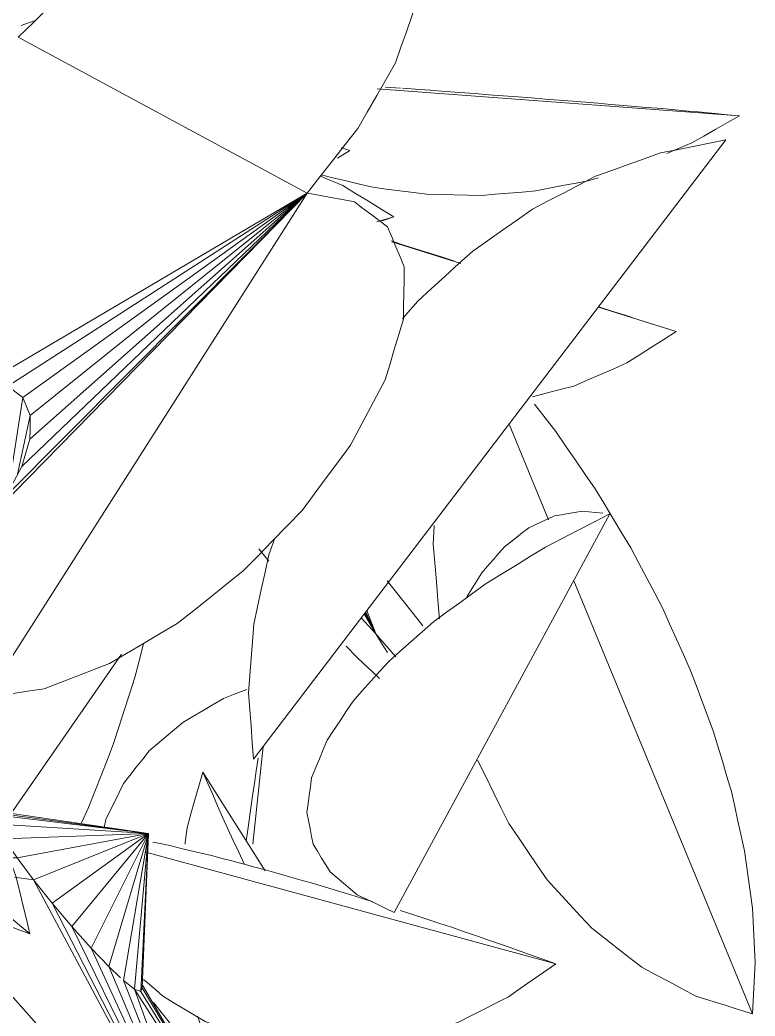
# Model space of a CAD drawing. Header units: metres. Extents: x 13.9 to 26.7, y -0.2 to 3.2.
# Drawn here: x 21.3168 to 21.3696, y 1.4907 to 1.5623 of the extents above; entities that cross this region are included whole.
import ezdxf

# ---------------------------------------------------------------- set-up
doc = ezdxf.new("R2010")
doc.units = ezdxf.units.M
doc.layers.add('Importações nas famílias', color=10, linetype='Continuous', lineweight=5)
doc.layers.add('Vegetação', color=7, linetype='Continuous', lineweight=5)

# ---------------------------------------------------------------- blocks, each defined once
blk = doc.blocks.new('Planta_pergolado_12200 - plantas pergolado_skp_Component_12-V2599-Corte 1')
at = {"layer": 'Importações nas famílias'}
for q in [(21.342455, 0.937146), (21.342833, 0.93722)]:
    blk.add_line((21.34368, 0.937513), q, dxfattribs=at)
at = {"layer": 'Importações nas famílias', "flags": 128}
for points in [[(21.338404, 0.940437), (21.339034, 0.940172), (21.340022, 0.939757)], [(21.340022, 0.939757), (21.340936, 0.939196), (21.341851, 0.938635), (21.342765, 0.938074), (21.34368, 0.937513)]]:
    blk.add_lwpolyline(points, dxfattribs=at)
blk = doc.blocks.new('Planta_pergolado_12200 - plantas pergolado_skp_Component_12-V2600-Corte 1')
at = {"layer": 'Importações nas famílias'}
blk.add_line((21.316898, 0.951268), (21.317852, 0.951601), dxfattribs=at)
blk = doc.blocks.new('Planta_pergolado_12200 - plantas pergolado_skp_Component_12-V18-Corte 1')
at = {"layer": 'Importações nas famílias'}
for p, q in [((16.574013, 0.907098), (16.573434, 0.906213)), ((16.569009, 0.894232), (16.578132, 0.901672))]:
    blk.add_line(p, q, dxfattribs=at)
at = {"layer": 'Importações nas famílias', "flags": 128}
for points in [[(16.573434, 0.906213), (16.572953, 0.905256), (16.572473, 0.904299), (16.571992, 0.903342), (16.571511, 0.902385)], [(16.571511, 0.902385), (16.571139, 0.901379), (16.570767, 0.900372), (16.570396, 0.899366), (16.570024, 0.89836)], [(16.576394, 0.897145), (16.577277, 0.897586), (16.57816, 0.898027), (16.579043, 0.898468), (16.579926, 0.898909)], [(16.570024, 0.89836), (16.56977, 0.897328), (16.569517, 0.896296), (16.569263, 0.895264), (16.569009, 0.894232)], [(16.572742, 0.89558), (16.573655, 0.895971), (16.574568, 0.896362), (16.575481, 0.896754), (16.576394, 0.897145)], [(16.569009, 0.894232), (16.569942, 0.894569), (16.570875, 0.894906), (16.571808, 0.895243), (16.572742, 0.89558)]]:
    blk.add_lwpolyline(points, dxfattribs=at)
blk = doc.blocks.new('Planta_pergolado_12200 - plantas pergolado_skp_Component_16-V2820-Corte 1')
for name in ['Planta_pergolado_12200 - plantas pergolado_skp_Component_12-V2600-Corte 1', 'Planta_pergolado_12200 - plantas pergolado_skp_Component_12-V2599-Corte 1']:
    blk.add_blockref(name, (0, 0.610611))
at = {"extrusion": (0, 0, -1), "zscale": -0.9999999999999996}
blk.add_blockref('Planta_pergolado_12200 - plantas pergolado_skp_Component_12-V18-Corte 1', (-37.88655, 0.602393), dxfattribs=at)
blk = doc.blocks.new('Planta_pergolado_12200 - plantas pergolado_skp_-V2895-Corte 1')
blk.add_blockref('Planta_pergolado_12200 - plantas pergolado_skp_Component_16-V2820-Corte 1', (0, 0))
blk = doc.blocks.new('Planta_pergolado_12200 - plantas pergolado_skp_Component_12-V113-Corte 1')
at = {"layer": 'Importações nas famílias'}
blk.add_line((16.507928, 0.590257), (16.523421, 0.56162), dxfattribs=at)
at = {"layer": 'Importações nas famílias', "flags": 128}
for points in [[(16.508434, 0.590303), (16.50894, 0.590348), (16.509445, 0.590393), (16.509951, 0.590439)], [(16.509951, 0.590439), (16.510439, 0.590354), (16.510927, 0.590269), (16.511415, 0.590184), (16.511903, 0.5901)], [(16.512568, 0.587859), (16.511408, 0.588459), (16.510248, 0.589058), (16.509088, 0.589658), (16.507928, 0.590257)], [(16.511903, 0.5901), (16.512367, 0.589886), (16.512832, 0.589672), (16.513297, 0.589458), (16.513762, 0.589244)], [(16.513762, 0.589244), (16.514198, 0.588903), (16.514634, 0.588563), (16.515071, 0.588222), (16.515507, 0.587881)], [(16.516828, 0.585251), (16.515763, 0.585903), (16.514698, 0.586555), (16.513633, 0.587207), (16.512568, 0.587859)], [(16.515507, 0.587881), (16.515911, 0.587418), (16.516314, 0.586954), (16.516717, 0.58649), (16.51712, 0.586027)], [(16.51712, 0.586027), (16.517486, 0.585445), (16.517851, 0.584864), (16.518217, 0.584282)], [(16.520607, 0.582495), (16.519662, 0.583184), (16.518718, 0.583873), (16.517773, 0.584562), (16.516828, 0.585251)], [(16.523817, 0.579655), (16.523015, 0.580365), (16.522212, 0.581075), (16.52141, 0.581785), (16.520607, 0.582495)], [(16.526383, 0.576798), (16.525742, 0.577513), (16.5251, 0.578227), (16.524459, 0.578941), (16.523817, 0.579655)], [(16.528244, 0.573992), (16.527779, 0.574693), (16.527314, 0.575395), (16.526848, 0.576097), (16.526383, 0.576798)], [(16.529357, 0.571301), (16.529079, 0.571974), (16.528801, 0.572646), (16.528523, 0.573319), (16.528244, 0.573992)], [(16.529696, 0.568789), (16.529611, 0.569417), (16.529526, 0.570045), (16.529442, 0.570673), (16.529357, 0.571301)], [(16.529252, 0.566515), (16.529363, 0.567084), (16.529474, 0.567652), (16.529585, 0.568221), (16.529696, 0.568789)], [(16.528036, 0.564533), (16.52834, 0.565029), (16.528644, 0.565524), (16.528948, 0.56602), (16.529252, 0.566515)], [(16.526077, 0.562888), (16.526567, 0.563299), (16.527057, 0.563711), (16.527547, 0.564122), (16.528036, 0.564533)], [(16.523421, 0.56162), (16.524085, 0.561937), (16.524749, 0.562254), (16.525413, 0.562571), (16.526077, 0.562888)]]:
    blk.add_lwpolyline(points, dxfattribs=at)
blk = doc.blocks.new('Planta_pergolado_12200 - plantas pergolado_skp_Component_12-V2721-Corte 1')
at = {"layer": 'Importações nas famílias'}
for p, q in [((21.367536, 0.943041), (21.333597, 0.898557)), ((21.334701, 0.91324), (21.335128, 0.91443))]:
    blk.add_line(p, q, dxfattribs=at)
at = {"layer": 'Importações nas famílias', "flags": 128}
for points in [[(21.362842, 0.942106), (21.364015, 0.942339), (21.365189, 0.942573), (21.366362, 0.942807), (21.367536, 0.943041)], [(21.358173, 0.940433), (21.35934, 0.940851), (21.360507, 0.941269), (21.361674, 0.941687), (21.362842, 0.942106)], [(21.353639, 0.938062), (21.354772, 0.938655), (21.355906, 0.939247), (21.357039, 0.93984), (21.358173, 0.940433)], [(21.349346, 0.935048), (21.350419, 0.935802), (21.351492, 0.936555), (21.352566, 0.937308), (21.353639, 0.938062)], [(21.345395, 0.931462), (21.346383, 0.932359), (21.347371, 0.933255), (21.348358, 0.934152), (21.349346, 0.935048)], [(21.344303, 0.930196), (21.344516, 0.930444), (21.345395, 0.931462)], [(21.333619, 0.90825), (21.33389, 0.909498), (21.33416, 0.910745), (21.334431, 0.911993), (21.334701, 0.91324)], [(21.333248, 0.903317), (21.333341, 0.904551), (21.333434, 0.905784), (21.333527, 0.907017), (21.333619, 0.90825)], [(21.333597, 0.898557), (21.33351, 0.899747), (21.333423, 0.900937), (21.333336, 0.902127), (21.333248, 0.903317)]]:
    blk.add_lwpolyline(points, dxfattribs=at)
blk = doc.blocks.new('Planta_pergolado_12200 - plantas pergolado_skp_Component_17-V2956-Corte 1')
at = {"layer": 'Importações nas famílias'}
for p, q in [((21.337444, 1.549829), (21.316697, 1.561022)), ((21.337444, 1.549829), (21.311487, 1.523317)), ((21.337444, 1.549829), (21.314383, 1.513607)), ((21.314416, 1.536246), (21.337444, 1.549829)), ((21.337444, 1.549829), (21.315824, 1.528078)), ((21.337444, 1.549829), (21.315949, 1.535967)), ((21.337444, 1.549829), (21.316945, 1.530192)), ((21.337444, 1.549829), (21.317023, 1.535151)), ((21.337444, 1.549829), (21.317539, 1.532162)), ((21.337444, 1.549829), (21.317565, 1.533853)), ((21.315949, 1.535967), (21.317023, 1.535151)), ((21.315981, 1.528374), (21.317023, 1.535151)), ((21.317023, 1.535151), (21.317565, 1.533853)), ((21.317565, 1.533853), (21.316654, 1.529644)), ((21.317565, 1.533853), (21.317549, 1.53284)), ((21.317549, 1.53284), (21.317539, 1.532162)), ((21.317539, 1.532162), (21.316945, 1.530192)), ((21.316945, 1.530192), (21.315824, 1.528078))]:
    blk.add_line(p, q, dxfattribs=at)
at = {"layer": 'Importações nas famílias', "flags": 128}
for points in [[(21.316697, 1.561022), (21.317788, 1.562089), (21.318879, 1.563156), (21.31997, 1.564223), (21.321061, 1.565289)], [(21.345362, 1.563648), (21.344972, 1.562534), (21.344582, 1.561419), (21.344192, 1.560305), (21.343802, 1.559191)], [(21.343802, 1.559191), (21.343127, 1.558013), (21.342452, 1.556834), (21.341776, 1.555656), (21.341101, 1.554478)], [(21.341101, 1.554478), (21.340187, 1.553315), (21.339273, 1.552153), (21.338359, 1.550991), (21.337444, 1.549829)], [(21.337444, 1.549829), (21.338294, 1.549675), (21.339144, 1.54952), (21.339994, 1.549366), (21.340844, 1.549212)], [(21.340844, 1.549212), (21.34144, 1.548759), (21.342035, 1.548307), (21.342631, 1.547855), (21.343226, 1.547402)], [(21.343226, 1.547402), (21.343527, 1.546683), (21.343828, 1.545963), (21.344128, 1.545244), (21.344429, 1.544524)], [(21.344429, 1.544524), (21.344414, 1.543586), (21.344399, 1.542649), (21.344384, 1.541711), (21.34437, 1.540773)], [(21.34437, 1.540773), (21.34404, 1.539681), (21.343711, 1.538589), (21.343382, 1.537497), (21.343053, 1.536405)], [(21.343053, 1.536405), (21.342431, 1.535233), (21.34181, 1.534061), (21.341189, 1.53289), (21.340568, 1.531718)], [(21.340568, 1.531718), (21.339697, 1.530546), (21.338826, 1.529374), (21.337955, 1.528202), (21.337084, 1.52703)], [(21.337084, 1.52703), (21.336023, 1.525938), (21.334961, 1.524846), (21.3339, 1.523754), (21.332839, 1.522662)], [(21.332839, 1.522662), (21.33166, 1.521724), (21.33048, 1.520787), (21.329301, 1.519849), (21.328122, 1.518911)], [(21.328122, 1.518911), (21.326905, 1.518192), (21.325688, 1.517472), (21.324471, 1.516753), (21.323255, 1.516033)], [(21.323255, 1.516033), (21.322083, 1.515581), (21.320911, 1.515128), (21.31974, 1.514676), (21.318568, 1.514224)], [(21.318568, 1.514224), (21.317522, 1.514069), (21.316476, 1.513915), (21.315429, 1.513761), (21.314383, 1.513607)]]:
    blk.add_lwpolyline(points, dxfattribs=at)
blk = doc.blocks.new('Planta_pergolado_12200 - plantas pergolado_skp_Component_16-V2957-Corte 1')
for name, p in [('Planta_pergolado_12200 - plantas pergolado_skp_Component_17-V2956-Corte 1', (0, 0)), ('Planta_pergolado_12200 - plantas pergolado_skp_Component_12-V2721-Corte 1', (0, 0.610611))]:
    blk.add_blockref(name, p)
at = {"extrusion": (0, 0, -1), "zscale": -0.9999999999999996}
blk.add_blockref('Planta_pergolado_12200 - plantas pergolado_skp_Component_12-V113-Corte 1', (-37.867133, 0.936533), dxfattribs=at)
blk = doc.blocks.new('Planta_pergolado_12200 - plantas pergolado_skp_-V2966-Corte 1')
blk.add_blockref('Planta_pergolado_12200 - plantas pergolado_skp_Component_16-V2957-Corte 1', (0, 0))
blk = doc.blocks.new('Planta_pergolado_12200 - plantas pergolado_skp_-V2967-Corte 1')
blk.add_blockref('Planta_pergolado_12200 - plantas pergolado_skp_-V2966-Corte 1', (0, 0))
blk = doc.blocks.new('Planta_pergolado_12200 - plantas pergolado_skp_-V2968-Corte 1')
for name in ['Planta_pergolado_12200 - plantas pergolado_skp_-V2967-Corte 1', 'Planta_pergolado_12200 - plantas pergolado_skp_-V2895-Corte 1']:
    blk.add_blockref(name, (0, 0))
blk = doc.blocks.new('Planta_pergolado_12200 - plantas pergolado_skp_Component_12-V1053-Corte 1')
at = {"layer": 'Importações nas famílias'}
for p, q in [((16.53805, 1.55299), (16.543011, 1.55456)), ((16.522583, 1.548095), (16.528174, 1.549864))]:
    blk.add_line(p, q, dxfattribs=at)
at = {"layer": 'Importações nas famílias', "flags": 128}
for points in [[(16.541303, 1.554056), (16.542212, 1.554344), (16.543048, 1.554609)], [(16.538508, 1.553169), (16.53944, 1.553464), (16.540371, 1.55376), (16.541303, 1.554056)], [(16.52626, 1.54927), (16.527198, 1.549569), (16.528136, 1.549868)], [(16.522583, 1.548095), (16.523502, 1.548388), (16.524421, 1.548682), (16.525341, 1.548976), (16.52626, 1.54927)], [(16.526122, 1.545852), (16.525237, 1.546412), (16.524353, 1.546973), (16.523468, 1.547534), (16.522583, 1.548095)], [(16.529929, 1.54419), (16.528977, 1.544605), (16.528026, 1.545021), (16.527074, 1.545436), (16.526122, 1.545852)], [(16.532916, 1.543408), (16.53192, 1.543669), (16.530924, 1.543929), (16.529929, 1.54419)]]:
    blk.add_lwpolyline(points, dxfattribs=at)
blk = doc.blocks.new('Planta_pergolado_12200 - plantas pergolado_skp_Component_17-V3376-Corte 1')
at = {"layer": 'Importações nas famílias'}
for p, q in [((21.333975, 1.524263), (21.334708, 1.523388)), ((21.34238, 1.518168), (21.34155, 1.519593)), ((21.341564, 1.519611), (21.34238, 1.518168)), ((21.341582, 1.519634), (21.34238, 1.518168)), ((21.34238, 1.518168), (21.341602, 1.51966)), ((21.34238, 1.518168), (21.341623, 1.519689)), ((21.341643, 1.519715), (21.34238, 1.518168)), ((21.341658, 1.519734), (21.34238, 1.518168)), ((21.341739, 1.51984), (21.34238, 1.518168)), ((21.345756, 1.518739), (21.345079, 1.519627)), ((21.341335, 1.519311), (21.34238, 1.518168)), ((21.340263, 1.517277), (21.340991, 1.51651))]:
    blk.add_line(p, q, dxfattribs=at)
at = {"layer": 'Importações nas famílias', "flags": 128}
for points in [[(21.345079, 1.519627), (21.344326, 1.520567), (21.343574, 1.521506), (21.343205, 1.521965)], [(21.34238, 1.518168), (21.343127, 1.517317), (21.343823, 1.516525)], [(21.34323, 1.516832), (21.342805, 1.5175), (21.34238, 1.518168)], [(21.340991, 1.51651), (21.341543, 1.515992), (21.342094, 1.515475), (21.342646, 1.514958)]]:
    blk.add_lwpolyline(points, dxfattribs=at)
blk = doc.blocks.new('Planta_pergolado_12200 - plantas pergolado_skp_Component_16-V3377-Corte 1')
at = {"extrusion": (0, 0, -1), "zscale": -0.9999999999999999}
blk.add_blockref('Planta_pergolado_12200 - plantas pergolado_skp_Component_12-V1053-Corte 1', (-37.88655, -0.008219), dxfattribs=at)
blk.add_blockref('Planta_pergolado_12200 - plantas pergolado_skp_Component_17-V3376-Corte 1', (0, 0))
blk = doc.blocks.new('Planta_pergolado_12200 - plantas pergolado_skp_-V3430-Corte 1')
blk.add_blockref('Planta_pergolado_12200 - plantas pergolado_skp_Component_16-V3377-Corte 1', (0, 0))
blk = doc.blocks.new('Planta_pergolado_12200 - plantas pergolado_skp_Component_12-V1291-Corte 1')
at = {"layer": 'Importações nas famílias'}
for p, q in [((16.546034, 1.561111), (16.546643, 1.561306)), ((16.546034, 1.561111), (16.546644, 1.561304)), ((16.546919, 1.56055), (16.546034, 1.561111))]:
    blk.add_line(p, q, dxfattribs=at)
blk = doc.blocks.new('Planta_pergolado_12200 - plantas pergolado_skp_Component_16-V3537-Corte 1')
at = {"extrusion": (0, 0, -1), "zscale": -0.9999999999999999}
blk.add_blockref('Planta_pergolado_12200 - plantas pergolado_skp_Component_12-V1291-Corte 1', (-37.88655, -0.008219), dxfattribs=at)
blk = doc.blocks.new('Planta_pergolado_12200 - plantas pergolado_skp_Component_12-V3561-Corte 1')
at = {"layer": 'Importações nas famílias'}
blk.add_line((21.277741, 1.550912), (21.27786, 1.549928), dxfattribs=at)
at = {"layer": 'Importações nas famílias', "flags": 128}
for points in [[(21.279551, 1.569225), (21.279336, 1.56853), (21.279139, 1.567894)], [(21.27786, 1.549928), (21.278081, 1.548963), (21.278302, 1.547997), (21.278523, 1.547032), (21.278744, 1.546066)], [(21.278744, 1.546066), (21.279066, 1.54513), (21.279387, 1.544194), (21.279708, 1.543258), (21.28003, 1.542322)]]:
    blk.add_lwpolyline(points, dxfattribs=at)
blk = doc.blocks.new('Planta_pergolado_12200 - plantas pergolado_skp_Component_12-V3562-Corte 1')
at = {"layer": 'Importações nas famílias'}
for p, q in [((21.333551, 1.503062), (21.334288, 1.510074)), ((21.323, 1.50484), (21.322867, 1.504246)), ((21.333083, 1.503286), (21.333167, 1.50392))]:
    blk.add_line(p, q, dxfattribs=at)
at = {"layer": 'Importações nas famílias', "flags": 128}
for points in [[(21.333114, 1.51418), (21.332276, 1.513847), (21.331438, 1.513514)], [(21.331438, 1.513514), (21.330709, 1.513087), (21.329979, 1.51266), (21.32925, 1.512232), (21.328521, 1.511805)], [(21.328521, 1.511805), (21.327917, 1.511293), (21.327313, 1.51078), (21.32671, 1.510268), (21.326106, 1.509756)], [(21.326106, 1.509756), (21.325643, 1.509171), (21.325179, 1.508586), (21.324715, 1.508001), (21.324252, 1.507416)], [(21.333659, 1.507406), (21.333795, 1.50832), (21.33393, 1.509234)], [(21.324252, 1.507416), (21.323939, 1.506772), (21.323626, 1.506128), (21.323313, 1.505484), (21.323, 1.50484)], [(21.333167, 1.50392), (21.33329, 1.504791), (21.333413, 1.505663), (21.333536, 1.506534), (21.333659, 1.507406)], [(21.330234, 1.4868), (21.330974, 1.486196), (21.331713, 1.485592)]]:
    blk.add_lwpolyline(points, dxfattribs=at)
blk = doc.blocks.new('Planta_pergolado_12200 - plantas pergolado_skp_Component_12-V1334-Corte 1')
at = {"layer": 'Importações nas famílias'}
blk.add_line((16.531239, 1.502678), (16.560695, 1.51069), dxfattribs=at)
at = {"layer": 'Importações nas famílias', "flags": 128}
for points in [[(16.555978, 1.510454), (16.556701, 1.510627), (16.557424, 1.510801), (16.558147, 1.510974), (16.558869, 1.511148)], [(16.558869, 1.511148), (16.559526, 1.511288), (16.560182, 1.511428)], [(16.552851, 1.509634), (16.553633, 1.509839), (16.554414, 1.510044), (16.555196, 1.510249), (16.555978, 1.510454)], [(16.549525, 1.508698), (16.550356, 1.508932), (16.551188, 1.509166), (16.552019, 1.5094), (16.552851, 1.509634)], [(16.546035, 1.507657), (16.546907, 1.507917), (16.54778, 1.508178), (16.548652, 1.508438), (16.549525, 1.508698)], [(16.544368, 1.507133), (16.545131, 1.507373), (16.546035, 1.507657)], [(16.538723, 1.505303), (16.539648, 1.505608), (16.540572, 1.505912), (16.541497, 1.506217), (16.542421, 1.506521)], [(16.534982, 1.504018), (16.535917, 1.504339), (16.536852, 1.504661), (16.537788, 1.504982), (16.538723, 1.505303)], [(16.531239, 1.502678), (16.532175, 1.503013), (16.533111, 1.503348), (16.534046, 1.503683), (16.534982, 1.504018)], [(16.534631, 1.500311), (16.533783, 1.500903), (16.532935, 1.501495), (16.532087, 1.502087), (16.531239, 1.502678)], [(16.560847, 1.501563), (16.560171, 1.500968), (16.559496, 1.500372)], [(16.538235, 1.498488), (16.537334, 1.498944), (16.536433, 1.4994), (16.535532, 1.499856), (16.534631, 1.500311)], [(16.559496, 1.500372), (16.558728, 1.499912), (16.557961, 1.499452), (16.557193, 1.498993), (16.556425, 1.498533)], [(16.541968, 1.497252), (16.541034, 1.497561), (16.540101, 1.49787), (16.539168, 1.498179), (16.538235, 1.498488)], [(16.556425, 1.498533), (16.555582, 1.498219), (16.55474, 1.497906), (16.553897, 1.497592), (16.553055, 1.497279)], [(16.54574, 1.496631), (16.544797, 1.496786), (16.543854, 1.496941), (16.542911, 1.497097), (16.541968, 1.497252)], [(16.553055, 1.497279), (16.552158, 1.497119), (16.55126, 1.496959), (16.550363, 1.4968), (16.549465, 1.49664)], [(16.549465, 1.49664), (16.548534, 1.496638), (16.547603, 1.496635), (16.546672, 1.496633), (16.54574, 1.496631)]]:
    blk.add_lwpolyline(points, dxfattribs=at)
blk = doc.blocks.new('Planta_pergolado_12200 - plantas pergolado_skp_Component_12-V3563-Corte 1')
at = {"layer": 'Importações nas famílias'}
for p, q in [((21.334429, 1.501147), (21.329967, 1.508236)), ((21.353647, 1.470613), (21.34227, 1.488688))]:
    blk.add_line(p, q, dxfattribs=at)
at = {"layer": 'Importações nas famílias', "flags": 128}
for points in [[(21.329967, 1.508236), (21.329681, 1.507234), (21.329394, 1.506232), (21.329108, 1.505231), (21.328821, 1.504229)], [(21.331362, 1.504995), (21.331013, 1.505806), (21.330665, 1.506616), (21.330316, 1.507426), (21.329967, 1.508236)], [(21.33293, 1.50165), (21.332538, 1.502486), (21.332146, 1.503322), (21.331754, 1.504159), (21.331362, 1.504995)], [(21.328821, 1.504229), (21.328693, 1.50319), (21.328678, 1.503062)], [(21.32958, 1.490703), (21.329931, 1.489699), (21.330283, 1.488696), (21.330635, 1.487692)], [(21.342709, 1.484658), (21.342173, 1.485484), (21.341637, 1.486311), (21.341101, 1.487137), (21.340566, 1.487964)], [(21.330635, 1.487692), (21.331135, 1.486749), (21.331635, 1.485805), (21.332135, 1.484861), (21.332635, 1.483917)], [(21.344899, 1.481472), (21.344352, 1.482268), (21.343804, 1.483065), (21.343256, 1.483861), (21.342709, 1.484658)], [(21.332635, 1.483917), (21.333271, 1.483055), (21.333908, 1.482193), (21.334544, 1.481332), (21.335181, 1.48047)], [(21.347113, 1.478441), (21.346559, 1.479199), (21.346006, 1.479956), (21.345453, 1.480714), (21.344899, 1.481472)], [(21.335181, 1.48047), (21.335939, 1.47971), (21.336697, 1.478951), (21.337455, 1.478191), (21.338213, 1.477431)], [(21.349325, 1.475601), (21.348772, 1.476311), (21.348219, 1.477021), (21.347666, 1.477731), (21.347113, 1.478441)], [(21.33922, 1.476683), (21.339936, 1.476152), (21.340798, 1.475512), (21.34166, 1.474873)], [(21.351511, 1.472982), (21.350964, 1.473637), (21.350418, 1.474291), (21.349871, 1.474946), (21.349325, 1.475601)], [(21.34166, 1.474873), (21.342605, 1.474368), (21.343551, 1.473863), (21.344496, 1.473359), (21.345441, 1.472854)], [(21.345441, 1.472854), (21.346448, 1.472496), (21.347455, 1.472138), (21.348462, 1.471781), (21.349469, 1.471423)], [(21.353647, 1.470613), (21.353113, 1.471205), (21.352579, 1.471797), (21.352045, 1.472389), (21.351511, 1.472982)], [(21.349469, 1.471423), (21.350513, 1.47122), (21.351558, 1.471018), (21.352602, 1.470815), (21.353647, 1.470613)]]:
    blk.add_lwpolyline(points, dxfattribs=at)
blk = doc.blocks.new('Planta_pergolado_12200 - plantas pergolado_skp_Component_17-V3564-Corte 1')
at = {"layer": 'Importações nas famílias'}
for p, q in [((21.314685, 1.505292), (21.315349, 1.505269)), ((21.314873, 1.5054), (21.314796, 1.505193)), ((21.326047, 1.503813), (21.314796, 1.505193)), ((21.314796, 1.505193), (21.315069, 1.504509)), ((21.314892, 1.505452), (21.314873, 1.5054)), ((21.326047, 1.503813), (21.314892, 1.505452)), ((21.315349, 1.505269), (21.314892, 1.505452)), ((21.326047, 1.503813), (21.315349, 1.505269)), ((21.326047, 1.503813), (21.315069, 1.504509)), ((21.315069, 1.504509), (21.315692, 1.503447)), ((21.326047, 1.503813), (21.315692, 1.503447)), ((21.326047, 1.503813), (21.316622, 1.502079)), ((21.326047, 1.503813), (21.317796, 1.500498)), ((21.326047, 1.503813), (21.319134, 1.498813)), ((21.326047, 1.503813), (21.320545, 1.497138)), ((21.326047, 1.503813), (21.321933, 1.495587)), ((21.326047, 1.503813), (21.323203, 1.494265)), ((21.324268, 1.493264), (21.326047, 1.503813)), ((21.326047, 1.503813), (21.325056, 1.492651)), ((21.326047, 1.503813), (21.325513, 1.492468)), ((21.326047, 1.503813), (21.325609, 1.492727)), ((21.315692, 1.503447), (21.316622, 1.502079)), ((21.316622, 1.502079), (21.315998, 1.502063)), ((21.316622, 1.502079), (21.317796, 1.500498)), ((21.309241, 1.500025), (21.331305, 1.475205)), ((21.317796, 1.500498), (21.316422, 1.500681)), ((21.331305, 1.475205), (21.317796, 1.500498)), ((21.319134, 1.498813), (21.317796, 1.500498)), ((21.320545, 1.497138), (21.319134, 1.498813)), ((21.319134, 1.498813), (21.331305, 1.475205)), ((21.321933, 1.495587), (21.320545, 1.497138)), ((21.320545, 1.497138), (21.331305, 1.475205)), ((21.331305, 1.475205), (21.321933, 1.495587)), ((21.323203, 1.494265), (21.321933, 1.495587)), ((21.331305, 1.475205), (21.323203, 1.494265)), ((21.324054, 1.493465), (21.323203, 1.494265)), ((21.324268, 1.493264), (21.325056, 1.492651)), ((21.324268, 1.493264), (21.331305, 1.475205)), ((21.334804, 1.477361), (21.325617, 1.492934)), ((21.325056, 1.492651), (21.325513, 1.492468)), ((21.325056, 1.492651), (21.334804, 1.477361)), ((21.325056, 1.492651), (21.331305, 1.475205)), ((21.325513, 1.492468), (21.325609, 1.492727)), ((21.334804, 1.477361), (21.325513, 1.492468)), ((21.334804, 1.477361), (21.325609, 1.492727)), ((21.334804, 1.477361), (21.331305, 1.475205)), ((21.339536, 1.466067), (21.340221, 1.465366))]:
    blk.add_line(p, q, dxfattribs=at)
at = {"layer": 'Importações nas famílias', "flags": 128}
for points in [[(21.308064, 1.500397), (21.308427, 1.499757), (21.30879, 1.499118), (21.309154, 1.498478), (21.309517, 1.497838)], [(21.309517, 1.497838), (21.310101, 1.496977), (21.310685, 1.496116), (21.311269, 1.495255), (21.311853, 1.494394)], [(21.312608, 1.493386), (21.313363, 1.492377), (21.314118, 1.491368), (21.314872, 1.49036)], [(21.329378, 1.48794), (21.328636, 1.488874), (21.327894, 1.489809), (21.327152, 1.490743), (21.326411, 1.491677)], [(21.314872, 1.49036), (21.315733, 1.48929), (21.316594, 1.488219), (21.317455, 1.487149), (21.318316, 1.486079)], [(21.331982, 1.484435), (21.331331, 1.485311), (21.33068, 1.486188), (21.330029, 1.487064), (21.329378, 1.48794)], [(21.318316, 1.486079), (21.31921, 1.485039), (21.320104, 1.483999), (21.320998, 1.482958), (21.321891, 1.481918)], [(21.334044, 1.481402), (21.333529, 1.48216), (21.333013, 1.482919), (21.332497, 1.483677), (21.331982, 1.484435)], [(21.321891, 1.481918), (21.322741, 1.480997), (21.323591, 1.480075), (21.324441, 1.479154), (21.325291, 1.478233)], [(21.335425, 1.479047), (21.33508, 1.479635), (21.334735, 1.480224), (21.334389, 1.480813), (21.334044, 1.481402)], [(21.33603, 1.47753), (21.335879, 1.477909), (21.335728, 1.478288), (21.335576, 1.478667), (21.335425, 1.479047)], [(21.325291, 1.478233), (21.326025, 1.477509), (21.326759, 1.476785), (21.327492, 1.476061), (21.328226, 1.475337)], [(21.336312, 1.475485), (21.335558, 1.476423), (21.334804, 1.477361)], [(21.335311, 1.477158), (21.335565, 1.477057), (21.335818, 1.476955)], [(21.335818, 1.476955), (21.335871, 1.477099), (21.335924, 1.477242), (21.335977, 1.477386), (21.33603, 1.47753)], [(21.328226, 1.475337), (21.328781, 1.474873), (21.329335, 1.474409), (21.32989, 1.473944), (21.330445, 1.47348)], [(21.331305, 1.475205), (21.332089, 1.474285), (21.332873, 1.473365), (21.333656, 1.472445)], [(21.332053, 1.47341), (21.331866, 1.473859), (21.331679, 1.474307), (21.331492, 1.474756), (21.331305, 1.475205)], [(21.339166, 1.471823), (21.338493, 1.472715), (21.33782, 1.473608)], [(21.330445, 1.47348), (21.330773, 1.473314), (21.331101, 1.473149), (21.331429, 1.472984), (21.331758, 1.472819)], [(21.331758, 1.472819), (21.331831, 1.472967), (21.331905, 1.473114), (21.331979, 1.473262), (21.332053, 1.47341)], [(21.342695, 1.466892), (21.342149, 1.467678), (21.341604, 1.468464), (21.341058, 1.469251)], [(21.344222, 1.464386), (21.34384, 1.465013), (21.343459, 1.465639), (21.343077, 1.466265), (21.342695, 1.466892)], [(21.340221, 1.465366), (21.340784, 1.464852), (21.341347, 1.464337), (21.341909, 1.463822), (21.342472, 1.463308)], [(21.344987, 1.462692), (21.344796, 1.463115), (21.344604, 1.463539), (21.344413, 1.463962), (21.344222, 1.464386)], [(21.342472, 1.463308), (21.342874, 1.463014), (21.343277, 1.46272), (21.343679, 1.462427), (21.344081, 1.462133)], [(21.344081, 1.462133), (21.344296, 1.462081), (21.34451, 1.462028), (21.344725, 1.461976), (21.344939, 1.461923)], [(21.344939, 1.461923), (21.344951, 1.462115), (21.344963, 1.462307), (21.344975, 1.462499), (21.344987, 1.462692)]]:
    blk.add_lwpolyline(points, dxfattribs=at)
blk = doc.blocks.new('Planta_pergolado_12200 - plantas pergolado_skp_Component_16-V3565-Corte 1')
for name in ['Planta_pergolado_12200 - plantas pergolado_skp_Component_12-V3561-Corte 1', 'Planta_pergolado_12200 - plantas pergolado_skp_Component_12-V3562-Corte 1', 'Planta_pergolado_12200 - plantas pergolado_skp_Component_12-V3563-Corte 1', 'Planta_pergolado_12200 - plantas pergolado_skp_Component_17-V3564-Corte 1']:
    blk.add_blockref(name, (0, 0))
at = {"extrusion": (0, 0, -1), "zscale": -1}
blk.add_blockref('Planta_pergolado_12200 - plantas pergolado_skp_Component_12-V1334-Corte 1', (-37.88655, -0.008219), dxfattribs=at)
blk = doc.blocks.new('Planta_pergolado_12200 - plantas pergolado_skp_-V3600-Corte 1')
for name in ['Planta_pergolado_12200 - plantas pergolado_skp_Component_16-V3537-Corte 1', 'Planta_pergolado_12200 - plantas pergolado_skp_Component_16-V3565-Corte 1']:
    blk.add_blockref(name, (0, 0))
blk = doc.blocks.new('Planta_pergolado_12200 - plantas pergolado_skp_Component_12-V3618-Corte 1')
at = {"layer": 'Importações nas famílias'}
for p, q in [((21.368516, 1.555376), (21.342492, 1.557331)), ((21.343092, 1.557451), (21.34416, 1.557374)), ((21.358357, 1.550936), (21.357731, 1.550743))]:
    blk.add_line(p, q, dxfattribs=at)
at = {"layer": 'Importações nas famílias', "flags": 128}
for points in [[(21.344303, 1.557364), (21.345226, 1.557295), (21.346292, 1.557217), (21.347359, 1.557138), (21.348425, 1.557059)], [(21.348425, 1.557059), (21.349464, 1.55698), (21.350502, 1.5569), (21.351541, 1.556821), (21.35258, 1.556742)], [(21.35258, 1.556742), (21.353567, 1.556664), (21.354554, 1.556586), (21.355541, 1.556508), (21.356528, 1.55643)], [(21.356528, 1.55643), (21.357441, 1.556355), (21.358353, 1.55628), (21.359265, 1.556205), (21.360177, 1.556131)], [(21.360177, 1.556131), (21.360993, 1.556061), (21.361809, 1.555991), (21.362625, 1.555921), (21.36344, 1.555851)], [(21.36344, 1.555851), (21.364141, 1.555787), (21.364841, 1.555724), (21.365542, 1.555661), (21.366242, 1.555597)], [(21.368516, 1.555376), (21.367659, 1.554894), (21.366802, 1.554413), (21.365946, 1.553931), (21.365089, 1.553449)], [(21.366242, 1.555597), (21.366811, 1.555542), (21.367379, 1.555487), (21.367948, 1.555431)], [(21.365089, 1.553449), (21.364187, 1.553062), (21.363285, 1.552674)], [(21.342169, 1.550245), (21.341215, 1.550474), (21.340262, 1.550702), (21.339308, 1.550931), (21.338469, 1.551132)], [(21.346058, 1.549743), (21.345085, 1.549868), (21.344113, 1.549994), (21.343141, 1.550119), (21.342169, 1.550245)], [(21.357731, 1.550743), (21.356769, 1.550555), (21.355806, 1.550368), (21.354844, 1.55018), (21.353882, 1.549993)], [(21.349976, 1.549659), (21.348997, 1.54968), (21.348017, 1.549701), (21.347037, 1.549722), (21.346058, 1.549743)], [(21.353882, 1.549993), (21.352906, 1.549909), (21.351929, 1.549826), (21.350953, 1.549742), (21.349976, 1.549659)]]:
    blk.add_lwpolyline(points, dxfattribs=at)
blk = doc.blocks.new('Planta_pergolado_12200 - plantas pergolado_skp_Component_16-V3621-Corte 1')
blk.add_blockref('Planta_pergolado_12200 - plantas pergolado_skp_Component_12-V3618-Corte 1', (0, 0))
blk = doc.blocks.new('Planta_pergolado_12200 - plantas pergolado_skp_Component_12-V1462-Corte 1')
at = {"layer": 'Importações nas famílias'}
for p, q in [((16.531755, 1.534578), (16.534591, 1.541454)), ((16.539979, 1.534173), (16.540032, 1.532828)), ((16.517108, 1.499083), (16.529948, 1.530199))]:
    blk.add_line(p, q, dxfattribs=at)
at = {"layer": 'Importações nas famílias', "flags": 128}
for points in [[(16.531233, 1.540925), (16.531995, 1.541905), (16.532756, 1.542885)], [(16.52841, 1.536815), (16.529116, 1.537843), (16.529822, 1.53887), (16.530528, 1.539898), (16.531233, 1.540925)], [(16.52584, 1.53256), (16.526483, 1.533624), (16.527125, 1.534688), (16.527768, 1.535751), (16.52841, 1.536815)], [(16.523552, 1.528208), (16.524124, 1.529296), (16.524696, 1.530384), (16.525268, 1.531472), (16.52584, 1.53256)], [(16.540032, 1.532828), (16.539923, 1.531489), (16.539814, 1.53015), (16.539706, 1.52881), (16.539597, 1.527471)], [(16.521572, 1.523807), (16.522067, 1.524908), (16.522562, 1.526008), (16.523057, 1.527108), (16.523552, 1.528208)], [(16.51992, 1.519406), (16.520333, 1.520507), (16.520746, 1.521607), (16.521159, 1.522707), (16.521572, 1.523807)], [(16.518617, 1.515054), (16.518943, 1.516142), (16.519269, 1.51723), (16.519594, 1.518318), (16.51992, 1.519406)], [(16.536856, 1.517322), (16.536296, 1.516184), (16.535735, 1.515045), (16.535174, 1.513907), (16.534614, 1.512769)], [(16.517675, 1.5108), (16.517911, 1.511863), (16.518146, 1.512927), (16.518381, 1.513991), (16.518617, 1.515054)], [(16.534614, 1.512769), (16.533924, 1.511754), (16.533234, 1.510739), (16.532545, 1.509723), (16.531855, 1.508708)], [(16.517107, 1.506689), (16.517249, 1.507717), (16.517391, 1.508744), (16.517533, 1.509772), (16.517675, 1.5108)], [(16.531855, 1.508708), (16.531053, 1.50784), (16.530251, 1.506972), (16.529448, 1.506104), (16.528646, 1.505236)], [(16.516917, 1.502769), (16.516964, 1.503749), (16.517012, 1.504729), (16.517059, 1.505709), (16.517107, 1.506689)], [(16.528646, 1.505236), (16.52775, 1.504535), (16.526854, 1.503835), (16.525958, 1.503134), (16.525061, 1.502433)], [(16.517108, 1.499083), (16.51706, 1.500004), (16.517012, 1.500926), (16.516965, 1.501848), (16.516917, 1.502769)], [(16.525061, 1.502433), (16.524092, 1.501917), (16.523123, 1.5014), (16.522154, 1.500883), (16.521185, 1.500366)], [(16.521185, 1.500366), (16.520166, 1.500045), (16.519147, 1.499724), (16.518127, 1.499404), (16.517108, 1.499083)]]:
    blk.add_lwpolyline(points, dxfattribs=at)
blk = doc.blocks.new('Planta_pergolado_12200 - plantas pergolado_skp_Component_12-V1463-Corte 1')
at = {"layer": 'Importações nas famílias'}
for p, q in [((16.570425, 1.513382), (16.562425, 1.524924)), ((16.565311, 1.512802), (16.564799, 1.513904)), ((16.589157, 1.486355), (16.576239, 1.504993))]:
    blk.add_line(p, q, dxfattribs=at)
at = {"layer": 'Importações nas famílias', "flags": 128}
for points in [[(16.561477, 1.523243), (16.561169, 1.524451), (16.56086, 1.525658)], [(16.563002, 1.518503), (16.562621, 1.519688), (16.56224, 1.520873), (16.561858, 1.522058), (16.561477, 1.523243)], [(16.564799, 1.513904), (16.56435, 1.515054), (16.5639, 1.516204), (16.563451, 1.517353), (16.563002, 1.518503)], [(16.589802, 1.50199), (16.590051, 1.500948), (16.5903, 1.499906), (16.590549, 1.498864), (16.590798, 1.497822)], [(16.574276, 1.497906), (16.57361, 1.498793), (16.572945, 1.49968)], [(16.57568, 1.496317), (16.574978, 1.497111), (16.574276, 1.497906)], [(16.590798, 1.497822), (16.590855, 1.496807), (16.590911, 1.495793), (16.590967, 1.494778), (16.591023, 1.493764)], [(16.591023, 1.493764), (16.590886, 1.492801), (16.590748, 1.491838), (16.59061, 1.490874), (16.590472, 1.489911)], [(16.590472, 1.489911), (16.590143, 1.489022), (16.589815, 1.488133), (16.589486, 1.487244), (16.589157, 1.486355)], [(16.589157, 1.486355), (16.588388, 1.486702), (16.587619, 1.48705)]]:
    blk.add_lwpolyline(points, dxfattribs=at)
blk = doc.blocks.new('Planta_pergolado_12200 - plantas pergolado_skp_Component_16-V3664-Corte 1')
at = {"extrusion": (0, 0, -1), "zscale": -1}
for name in ['Planta_pergolado_12200 - plantas pergolado_skp_Component_12-V1462-Corte 1', 'Planta_pergolado_12200 - plantas pergolado_skp_Component_12-V1463-Corte 1']:
    blk.add_blockref(name, (-37.88655, -0.008219), dxfattribs=at)
blk = doc.blocks.new('Planta_pergolado_12200 - plantas pergolado_skp_-V3668-Corte 1')
blk.add_blockref('Planta_pergolado_12200 - plantas pergolado_skp_Component_16-V3664-Corte 1', (0, 0))
blk = doc.blocks.new('Planta_pergolado_12200 - plantas pergolado_skp_-V3669-Corte 1')
for name in ['Planta_pergolado_12200 - plantas pergolado_skp_-V3668-Corte 1', 'Planta_pergolado_12200 - plantas pergolado_skp_Component_16-V3621-Corte 1']:
    blk.add_blockref(name, (0, 0))
blk = doc.blocks.new('Planta_pergolado_12200 - plantas pergolado_skp_-V3670-Corte 1')
for name in ['Planta_pergolado_12200 - plantas pergolado_skp_-V3430-Corte 1', 'Planta_pergolado_12200 - plantas pergolado_skp_-V3600-Corte 1', 'Planta_pergolado_12200 - plantas pergolado_skp_-V3669-Corte 1']:
    blk.add_blockref(name, (0, 0))
blk = doc.blocks.new('Planta_pergolado_12200 - Planta_pergolado_12200-3075656-Corte 1')
for name in ['Planta_pergolado_12200 - plantas pergolado_skp_-V3670-Corte 1', 'Planta_pergolado_12200 - plantas pergolado_skp_-V2968-Corte 1']:
    blk.add_blockref(name, (0, 0))

msp = doc.modelspace()

# ---------------------------------------------------------------- block references
at = {"layer": 'Vegetação', "color": 10}
msp.add_blockref('Planta_pergolado_12200 - Planta_pergolado_12200-3075656-Corte 1', (0, 0), dxfattribs=at)

doc.saveas('drawing.dxf')
